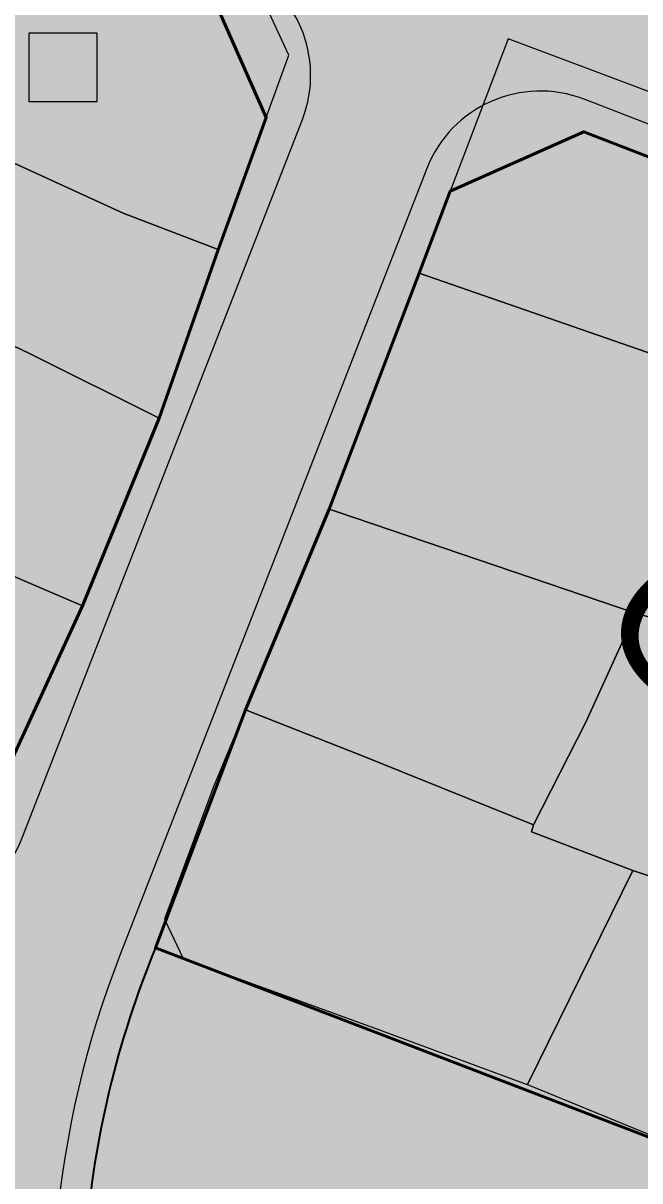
# Model space of a CAD drawing. Header units: inches. Extents: x 733725 to 1472938, y 4017711 to 8040520.
# Drawn here: x 736144.67 to 736170, y 4019111.82 to 4019159.4 of the extents above; entities that cross this region are included whole.
import ezdxf

# ---------------------------------------------------------------- set-up
doc = ezdxf.new("R2010")
doc.units = ezdxf.units.IN
doc.header["$MEASUREMENT"] = 0
for name, color, linetype, lineweight in [('H-FAZAYE SABZ', 96, 'Continuous', 18), ('H-MASKOONI-EGHAMATI', 40, 'Continuous', 18), ('H-PYADERO', 9, 'Continuous', 15), ('H-SANGFARSH', 151, 'Continuous', 15), ('H-TEJARI EGHAMATI', 14, 'Continuous', 15), ('LABE ASPHALT', 7, 'Continuous', 15), ('SYMBOL', 7, 'Continuous', 13), ('TAFKIKE KARBARI', 7, 'Continuous', 40), ('TAFKIKE SABZ', 7, 'Continuous', 25), ('TXT-PR', 7, 'Continuous', 0), ('VAZE-MOJOOD-IN', 252, 'Continuous', 0)]:
    doc.layers.add(name, color=color, linetype=linetype, lineweight=lineweight)
doc.styles.add('NAZANIN-b', font='INaznnBd.ttf')

# ---------------------------------------------------------------- blocks, each defined once
blk = doc.blocks.new('SYMBOLL')
at = {"layer": 'SYMBOL', "lineweight": 0}
blk.add_hatch(color=18, dxfattribs=at).paths.add_polyline_path([(1.39583606886637, -1.377632406372332), (1.39583606886637, 1.42545359356353), (-1.407249931162624, 1.42545359356353), (-1.407249931162624, -1.377632406372332)])
at = {"layer": 'SYMBOL', "color": 18, "lineweight": 0}
blk.add_lwpolyline([(-1.407249931162624, -1.377632406372332), (1.39583606886637, -1.377632406372332), (1.39583606886637, 1.42545359356353), (-1.407249931162624, 1.42545359356353)], close=True, dxfattribs=at)

msp = doc.modelspace()

# ---------------------------------------------------------------- hatches: boundary and pattern name
at = {"layer": 'H-FAZAYE SABZ'}
h = msp.add_hatch(color=256, dxfattribs=at)
edge = h.paths.add_edge_path()
edge.add_line((736177.0369997667, 4019104.455999713), (736179.2689999578, 4019099.429999357))
edge.add_line((736179.268999958, 4019099.429999357), (736189.2329997784, 4019084.236999691))
edge.add_line((736189.2329997779, 4019084.236999691), (736195.3979997701, 4019072.166999693))
edge.add_line((736195.3979997705, 4019072.166999693), (736200.4708680196, 4019126.046234153))
edge.add_line((736200.4708680194, 4019126.046234153), (736199.0214275131, 4019151.380684842))
edge.add_line((736199.0214275136, 4019151.380684843), (736193.6143389476, 4019153.476264141))
edge.add_line((736193.6143389475, 4019153.47626414), (736190.3909115909, 4019146.145735665))
edge.add_line((736190.3909115908, 4019146.145735665), (736187.4409997878, 4019139.319399693))
edge.add_line((736187.4409997878, 4019139.319399693), (736183.5519997858, 4019130.319999694))
edge.add_line((736183.5519997859, 4019130.319999695), (736179.0849997828, 4019121.306999697))
edge.add_line((736179.0849997825, 4019121.306999697), (736174.7239997797, 4019111.946999697))
edge.add_line((736174.7239997801, 4019111.946999697), (736150.1056042109, 4019121.395860235))
edge.add_arc((736186.4784981352, 4019106.382179605), 39.34968892475227, 157.5705779823165, 175.557101189709)
edge.add_line((736147.247053795, 4019109.43042393), (736177.0369997666, 4019104.455999713))
at = {"layer": 'H-MASKOONI-EGHAMATI'}
h = msp.add_hatch(color=256, dxfattribs=at)
h.dxf.hatch_style = 1
h.paths.add_polyline_path([(736147.1053997874, 4019135.457899706), (736150.254497001, 4019143.174091717), (736152.6833997918, 4019150.089099704), (736154.6559966207, 4019155.527842602), (736152.2341500474, 4019161.017347057), (736135.5039998009, 4019167.930999721), (736133.7699997942, 4019164.006199711), (736131.7957997913, 4019159.374899712), (736129.2253997922, 4019153.345199711), (736126.1589997918, 4019146.212099711), (736119.4993610806, 4019132.245791399, 0.0263328545047299), (736123.1642545224, 4019130.396405637), (736137.929759019, 4019123.896447511), (736142.6047121221, 4019125.669809703)])
at = {"layer": 'H-PYADERO'}
h = msp.add_hatch(color=256, dxfattribs=at)
edge = h.paths.add_edge_path()
edge.add_line((736153.3903294574, 4019161.883899158), (736085.4399287793, 4019189.996036438))
edge.add_arc((736047.210868333, 4019097.591821515), 99.99999999279085, 67.52435966801936, 71.9781274364688)
edge.add_line((736078.1488719289, 4019192.685669537), (736017.721968974, 4019212.345066862))
edge.add_arc((736017.4125889386, 4019211.394128381), 1.000000000488544, 71.97812744551828, 152.9435362382185)
edge.add_arc((736017.4125889386, 4019211.394128383), 1.000000000566765, 152.9435363009096, 161.8721294587344)
edge.add_line((736016.4622244416, 4019211.705267136), (736016.3838656209, 4019211.465916841))
edge.add_line((736016.3838656209, 4019211.465916841), (736081.4137471187, 4019190.308978249))
edge.add_line((736081.4137471248, 4019190.308978243), (736135.5039997919, 4019167.930999701))
edge.add_line((736135.5039997897, 4019167.930999699), (736152.2341500473, 4019161.017347057))
edge.add_line((736152.2341500488, 4019161.017347058), (736154.6559966204, 4019155.527842602))
edge.add_line((736154.6559966207, 4019155.527842602), (736152.6833997841, 4019150.089099695))
edge.add_line((736152.6833997844, 4019150.089099694), (736150.2544970019, 4019143.174091721))
edge.add_line((736150.2544970014, 4019143.174091721), (736147.1053997857, 4019135.457899705))
edge.add_line((736147.105399786, 4019135.457899705), (736142.6047121221, 4019125.669809703))
edge.add_line((736142.6047121221, 4019125.669809703), (736137.929759019, 4019123.89644751))
edge.add_line((736137.929759019, 4019123.896447511), (736123.1642545223, 4019130.396405637))
edge.add_arc((736138.8774119383, 4019166.090896583), 38.9999999981808, 217.7401810126354, 246.24031072379069, ccw=False)
edge.add_arc((736075.6138535361, 4019117.124355169), 40.99999999944698, 37.74018101401072, 75.58370970675527)
edge.add_line((736085.8214293597, 4019156.83336417), (736040.454877809, 4019168.49526475))
edge.add_line((736040.4548778082, 4019168.495264748), (736003.931379101, 4019177.232075093))
edge.add_line((736003.9313791008, 4019177.232075094), (736002.4412801974, 4019179.835842614))
edge.add_line((736002.4412801974, 4019179.835842614), (736001.9288754788, 4019178.158089229))
edge.add_arc((736004.7980458946, 4019177.281812374), 3.000000000477403, 163.0167403448076, 256.5479547746847)
edge.add_line((736004.1001515775, 4019174.364117476), (736039.7926141137, 4019165.826099845))
edge.add_line((736039.792614114, 4019165.826099844), (736085.1367748851, 4019154.169955029))
edge.add_arc((736075.6138535333, 4019117.124355164), 38.25000000415006, 37.74018100471989, 75.58370969903967, ccw=False)
edge.add_arc((736138.8774119434, 4019166.090896572), 41.7499999956374, 217.7401810060136, 246.2403107174434)
edge.add_line((736122.0562754762, 4019127.879486396), (736135.2828474011, 4019122.056985473))
edge.add_arc((736138.1031577061, 4019128.463688975), 7.000000000006567, 246.2403107146865, 331.0718788740186)
edge.add_arc((736138.1031577084, 4019128.463688977), 6.999999999791952, 331.0718788556049, 338.6992685494525)
edge.add_line((736144.6249638386, 4019125.920847105), (736156.137309387, 4019155.447372791))
edge.add_arc((736151.4788764352, 4019157.263688412), 5.000000000276527, 338.6992685693695, 427.5243596603848)
h = msp.add_hatch(color=256, dxfattribs=at)
edge = h.paths.add_edge_path()
edge.add_line((736165.9734380669, 4019068.881419805), (736156.4896873236, 4019079.205704999))
edge.add_arc((736186.1317762942, 4019106.434532762), 40.24999999865413, 158.6992685750115, 222.5701678812683, ccw=False)
edge.add_line((736148.6313910349, 4019121.055873511), (736161.2530560803, 4019153.427549265))
edge.add_arc((736165.9114890322, 4019151.611233644), 4.999999999781982, 68.81558742204498, 158.6992685728873, ccw=False)
edge.add_line((736167.7183436141, 4019156.273344379), (736190.8945721169, 4019147.291130741))
edge.add_line((736190.8945721169, 4019147.291130741), (736190.3909115919, 4019146.145735666))
edge.add_line((736190.3909115917, 4019146.145735666), (736167.6948834466, 4019154.941842139))
edge.add_line((736167.6948834467, 4019154.941842139), (736162.213962157, 4019152.500633051))
edge.add_line((736162.2139621568, 4019152.500633051), (736160.9343997765, 4019149.131999667))
edge.add_line((736160.9343997757, 4019149.131999668), (736157.2352997892, 4019139.43109971))
edge.add_line((736157.2352997903, 4019139.431099711), (736153.8049997868, 4019131.175599703))
edge.add_line((736153.8049997869, 4019131.175599703), (736150.1056042106, 4019121.395860235))
edge.add_arc((736186.4784981324, 4019106.382179606), 39.34968892178589, 157.5705779831206, 175.5571011906065)
edge.add_arc((736186.131842745, 4019106.434895518), 39.00000002660782, 175.5948630208611, 222.5701678658549)
edge.add_line((736157.4103155159, 4019080.051683513), (736166.8935527785, 4019069.727957309))
edge.add_arc((736141.8514767662, 4019046.724640139), 34.00379643308403, -3.1468370712437945, 42.57016786582551, ccw=False)
edge.add_line((736175.8039998729, 4019044.857999704), (736174.5490716689, 4019044.789218736))
edge.add_line((736174.5490716686, 4019044.789218736), (736174.565356197, 4019045.12105749))
edge.add_arc((736141.8547197119, 4019046.726286656), 32.74999999803258, 357.1905428174385, 402.5701678819958)
at = {"layer": 'H-SANGFARSH'}
h = msp.add_hatch(color=256, dxfattribs=at)
edge = h.paths.add_edge_path()
edge.add_line((736017.7219689735, 4019212.345066862), (736078.1488719297, 4019192.685669537))
edge.add_arc((736047.2108683279, 4019097.59182151), 99.99999999729728, 67.52435966735612, 71.97812743541652, ccw=False)
edge.add_line((736085.4399287766, 4019189.996036439), (736153.3903294585, 4019161.883899159))
edge.add_line((736153.3903294583, 4019161.883899159), (736167.7183436137, 4019156.273344379))
edge.add_line((736167.7183436151, 4019156.27334438), (736190.8945721161, 4019147.291130742))
edge.add_line((736190.894572116, 4019147.291130742), (736193.1079693714, 4019152.331918991))
edge.add_line((736193.1079693711, 4019152.331918992), (736157.6078858137, 4019166.090384252))
edge.add_line((736157.6078858138, 4019166.090384253), (736157.6065297108, 4019166.091701))
edge.add_line((736157.6065297108, 4019166.091701), (736101.3652206436, 4019189.359605022))
edge.add_line((736101.365220644, 4019189.359605022), (736087.5425271462, 4019195.078268243))
edge.add_arc((736047.2108683689, 4019097.591821489), 105.5000000002028, 67.52435966566438, 71.97812747318048)
edge.add_line((736079.8504621042, 4019197.915831182), (736020.0053772435, 4019217.385938714))
edge.add_arc((736020.3147572787, 4019218.336877196), 0.9999999994588484, 161.978127587277, 251.9781274543809, ccw=False)
edge.add_line((736019.3638187991, 4019218.646257229), (736019.4393759189, 4019218.878496436))
edge.add_line((736019.4393759188, 4019218.878496436), (736016.522030245, 4019211.848996729))
edge.add_arc((736017.4125889386, 4019211.394128381), 1.000000000368346, 71.97812748991822, 152.9435362351845, ccw=False)
h = msp.add_hatch(color=256, dxfattribs=at)
edge = h.paths.add_edge_path()
edge.add_line((736083.8426478934, 4019069.364312852), (736074.6253264267, 4019072.774181179))
edge.add_arc((736077.0540499021, 4019079.339339384), 6.999999997909295, 174.6747076465289, 249.6984822139813, ccw=False)
edge.add_line((736070.084263124, 4019079.989010265), (736067.7304032322, 4019061.884964277))
edge.add_arc((736074.1480679163, 4019059.089686116), 6.999999999913587, 69.69848219918123, 156.4639840300925, ccw=False)
edge.add_line((736076.5767913936, 4019065.654844321), (736081.638256823, 4019063.782399591))
edge.add_line((736081.6382568232, 4019063.782399591), (736092.0958169957, 4019059.913715688))
edge.add_line((736092.0958169946, 4019059.913715688), (736086.2181445328, 4019046.061669832))
edge.add_line((736086.2181445337, 4019046.061669831), (736091.6671475332, 4019043.542823868))
edge.add_line((736091.6671475344, 4019043.542823869), (736097.7293071161, 4019057.829654761))
edge.add_line((736097.729307116, 4019057.829654761), (736164.6098880846, 4019033.087762503))
edge.add_line((736164.6098880842, 4019033.087762503), (736165.0759439754, 4019032.915349158))
edge.add_arc((736162.6472204737, 4019026.350190957), 7.000000002241273, 7.522589694693124, 69.69848198631013, ccw=False)
edge.add_line((736169.5869737337, 4019027.266610472), (736170.4219387984, 4019020.943314889))
edge.add_line((736170.4219387984, 4019020.943314889), (736175.8746075534, 4019021.663317275))
edge.add_line((736175.8746075542, 4019021.663317276), (736174.0808378817, 4019035.247760889))
edge.add_line((736174.0808378817, 4019035.247760889), (736174.5653562015, 4019045.121057624))
edge.add_line((736174.5653562015, 4019045.121057624), (736174.5653719773, 4019045.121379083))
edge.add_arc((736141.8547197129, 4019046.726286657), 32.74999999702151, 357.1911061148049, 402.5701679003639)
edge.add_line((736165.9734380604, 4019068.881419813), (736156.4896873323, 4019079.205704988))
edge.add_arc((736186.1317762951, 4019106.434532763), 40.24999999975459, 158.6993392629638, 222.5701678996313, ccw=False)
edge.add_line((736148.6313729966, 4019121.055827245), (736161.253056081, 4019153.427549264))
edge.add_arc((736165.9114890317, 4019151.611233645), 4.999999999274509, 68.81558782792808, 158.699268587802, ccw=False)
edge.add_line((736167.7183435801, 4019156.273344393), (736153.3903294583, 4019161.883899159))
edge.add_arc((736151.4788764361, 4019157.263688413), 4.999999999987486, -21.300731432084376, 67.52435967024638, ccw=False)
edge.add_line((736156.1373093869, 4019155.447372791), (736144.6249638395, 4019125.920847106))
edge.add_arc((736138.1031383532, 4019128.463639334), 6.999999999585778, 331.0715657617233, 338.69970468096676, ccw=False)
edge.add_arc((736182.9478458269, 4019107.44314575), 42.54490281199131, 155.5127384145379, 179.0317269114641)
edge.add_arc((736133.4090843499, 4019108.131663865), 7.000000000026863, -1.8437011398107757, 0.2491352913725109, ccw=False)
edge.add_arc((736186.1317762933, 4019106.434532758), 45.74999999947133, 178.1562989080688, 222.5702715775016)
edge.add_line((736152.4392715516, 4019075.484934632), (736161.9229662791, 4019065.160710416))
edge.add_arc((736141.8546759239, 4019046.726334317), 27.24999999871198, -3.046365492012683, 42.570031793854525, ccw=False)
edge.add_arc((736168.0671236371, 4019045.32187221), 1.000000003732944, 267.1905438579777, 357.49460027603624, ccw=False)
edge.add_line((736168.0181090231, 4019044.323074145), (736167.7686741211, 4019044.335314813))
edge.add_line((736167.7686741208, 4019044.335314813), (736161.9277344837, 4019040.477410684))
edge.add_line((736161.9277344835, 4019040.477410684), (736083.8426478931, 4019069.364312851))
at = {"layer": 'H-TEJARI EGHAMATI'}
msp.add_hatch(color=256, dxfattribs=at).paths.add_polyline_path([(736179.0849997825, 4019121.306999697), (736183.5519997859, 4019130.319999695), (736187.4409997878, 4019139.319399693), (736190.3909115908, 4019146.145735665), (736167.6948834481, 4019154.941842141), (736162.2139621573, 4019152.500633053), (736160.9343997911, 4019149.1319997), (736157.2352997903, 4019139.431099704), (736153.8049997883, 4019131.175599704), (736150.1056042109, 4019121.395860235), (736174.7239997801, 4019111.946999697)])

# ---------------------------------------------------------------- linework, layer by layer
at = {"layer": 'LABE ASPHALT'}
for points in [[(736002.4412801969, 4019179.835842611), (736001.9288754789, 4019178.158089229, 0.4323775974501932), (736004.1001048381, 4019174.364128655), (736004.1001048381, 4019174.364128655), (736039.792614114, 4019165.826099844), (736085.1367748869, 4019154.169955027, -0.1666408351956104), (736105.8617423954, 4019140.536482785, 0.1250047046897066), (736122.0569406035, 4019127.879193606), (736135.2828474022, 4019122.056985471, 0.426840234329104), (736144.6249638386, 4019125.920847105), (736144.6249638386, 4019125.920847105), (736156.1373093869, 4019155.447372791, 0.4082201598891615), (736153.3903294583, 4019161.883899159), (736153.3903294583, 4019161.883899159), (736085.4399287766, 4019189.996036439), (736085.4399287766, 4019189.996036439, 0.0194356746089185), (736078.1488719294, 4019192.685669537), (736016.5865000524, 4019212.714482364), (736016.5865000524, 4019212.714482364, 0.3888277485717704), (736012.8975009494, 4019211.035403524), (736012.8975009485, 4019211.035403523), (736012.2880754364, 4019209.601915033)], [(736157.6078858138, 4019166.090384253), (736192.1335784388, 4019152.709555392), (736192.1335784388, 4019152.709555392, -0.4271641348653183), (736192.6878269291, 4019151.375087101), (736191.2793014036, 4019148.16731276), (736191.2793014036, 4019148.16731276, -0.4013805077920943), (736190.0023110798, 4019147.636936757), (736167.7183436141, 4019156.273344379), (736167.7183436151, 4019156.27334438, 0.413619071028249), (736161.2530560805, 4019153.427549266), (736148.6313910335, 4019121.055873511), (736148.6313910377, 4019121.055873519, 0.2861358593762924), (736156.4896873278, 4019079.205704994)]]:
    msp.add_lwpolyline(points, format="xyb", dxfattribs=at)
at = {"layer": 'TAFKIKE KARBARI'}
msp.add_lwpolyline([(736135.5039997897, 4019167.930999699), (736081.4137471202, 4019190.308978246), (736016.3838656251, 4019211.465916838), (736012.2880754378, 4019209.601915033), (736009.6056630989, 4019203.293994392), (736002.4412802011, 4019179.835842609), (736003.9313791008, 4019177.232075094), (736040.4548778082, 4019168.495264748), (736085.8214293597, 4019156.83336417, -0.1666408352761834), (736108.0364272166, 4019142.219707645, 0.1250002850187132), (736123.1642545224, 4019130.396405637), (736137.929759019, 4019123.896447511), (736142.6047121221, 4019125.669809703), (736147.1053997874, 4019135.457899706), (736150.254497001, 4019143.174091717), (736152.6833997918, 4019150.089099704), (736154.6559966207, 4019155.527842602), (736152.2341500474, 4019161.017347057), (736135.5039998009, 4019167.930999721)], format="xyb", dxfattribs=at)
msp.add_lwpolyline([(736157.2352997903, 4019139.431099704), (736153.8049997883, 4019131.175599704), (736150.1056042109, 4019121.395860235), (736174.7239997801, 4019111.946999697), (736179.0849997825, 4019121.306999697), (736183.5519997859, 4019130.319999695), (736187.4409997878, 4019139.319399693), (736190.3909115908, 4019146.145735665), (736167.6948834481, 4019154.941842141), (736162.2139621573, 4019152.500633053), (736160.9343997911, 4019149.1319997)], close=True, dxfattribs=at)
at = {"layer": 'TAFKIKE SABZ'}
msp.add_lwpolyline([(736177.0369997667, 4019104.455999713), (736179.268999958, 4019099.429999357), (736189.2329997779, 4019084.236999691), (736195.3979997705, 4019072.166999693), (736200.4708680194, 4019126.046234153), (736199.0214275136, 4019151.380684843), (736193.6143389475, 4019153.47626414), (736190.3909115908, 4019146.145735665), (736187.4409997878, 4019139.319399693), (736183.5519997859, 4019130.319999695), (736179.0849997825, 4019121.306999697), (736179.0849997825, 4019121.306999697), (736174.7239997801, 4019111.946999697), (736150.1056042109, 4019121.395860235, 0.0786425392708108), (736147.247053795, 4019109.43042393)], format="xyb", close=True, dxfattribs=at)
at = {"layer": 'VAZE-MOJOOD-IN'}
for points in [[(736154.696047931, 4019159.999959663), (736135.5040479222, 4019167.93095967), (736133.7700479233, 4019164.006159669), (736131.7958479245, 4019159.37485967), (736148.7847479286, 4019151.597059662), (736152.685447925, 4019150.094459667), (736155.5860479268, 4019158.091959666), (736154.696047931, 4019159.999959663)], [(736152.685447925, 4019150.094459667), (736148.7847479286, 4019151.597059662), (736131.7958479245, 4019159.37485967), (736129.2254479252, 4019153.345159662), (736144.9247479269, 4019145.819059671), (736150.2545479242, 4019143.17405967), (736152.3000479221, 4019149.031959668), (736152.6834479305, 4019150.089059672), (736152.685447925, 4019150.094459667)], [(736181.1742479231, 4019152.640559666), (736172.3260479234, 4019155.84995967), (736164.5900479294, 4019158.755959662), (736161.0362479298, 4019149.399859668), (736160.9344479244, 4019149.131959663), (736177.2650479295, 4019143.458959673), (736181.1742479231, 4019152.640559666)], [(736150.2545479242, 4019143.17405967), (736144.9247479269, 4019145.819059671), (736129.2254479252, 4019153.345159662), (736126.1590479201, 4019146.212059665), (736131.4250479224, 4019143.444059674), (736137.1950479241, 4019140.221959667), (736142.1740479296, 4019137.561959669), (736147.1054479257, 4019135.457859669), (736147.2250479255, 4019135.717959671), (736149.9340479304, 4019142.255959666), (736150.2545479242, 4019143.17405967)], [(736177.2650479295, 4019143.458959673), (736160.9344479244, 4019149.131959663), (736157.4850479277, 4019140.031959666), (736157.2353479312, 4019139.431059666), (736157.6041479259, 4019139.305359666), (736169.8220479311, 4019135.14895967), (736173.2370479289, 4019134.182959666), (736177.2650479295, 4019143.458959673)], [(736147.1054479257, 4019135.457859669), (736142.1740479296, 4019137.561959669), (736137.1950479241, 4019140.221959667), (736132.3120479248, 4019130.30195967), (736137.5020479299, 4019127.659959665), (736141.8259479286, 4019125.156859664), (736142.2546479276, 4019124.908359668), (736142.5020479305, 4019125.442959662), (736147.1054479257, 4019135.457859669)], [(736169.8220479311, 4019135.14895967), (736157.6041479259, 4019139.305359666), (736157.2353479312, 4019139.431059666), (736153.8050479296, 4019131.175559671), (736158.5030479264, 4019129.335959669), (736165.6370479246, 4019126.449959672), (736167.7850479247, 4019130.679959666), (736169.8220479311, 4019135.14895967)], [(736173.2370479289, 4019134.182959666), (736169.8220479311, 4019135.14895967), (736167.7850479247, 4019130.679959666), (736165.6370479246, 4019126.449959672), (736165.545047928, 4019126.161959666), (736169.7100479326, 4019124.574959662), (736178.2110479255, 4019121.73295966), (736181.9502479299, 4019130.514659666), (736173.2370479289, 4019134.182959666)], [(736165.6370479246, 4019126.449959672), (736158.5030479264, 4019129.335959669), (736153.8050479296, 4019131.175559671), (736152.4930479308, 4019128.017959671), (736150.4700479272, 4019122.575959662), (736151.2360479211, 4019120.961959672), (736159.1500479243, 4019118.081959661), (736165.3670479292, 4019115.787859673), (736165.3910479285, 4019115.77885966), (736169.7100479326, 4019124.574959662), (736165.545047928, 4019126.161959666), (736165.6370479246, 4019126.449959672)], [(736178.2110479255, 4019121.73295966), (736169.7100479326, 4019124.574959662), (736165.3910479285, 4019115.77885966), (736174.7240479232, 4019111.946959668), (736179.085047928, 4019121.306959666), (736178.2110479255, 4019121.73295966)]]:
    msp.add_lwpolyline(points, close=True, dxfattribs=at)

# ---------------------------------------------------------------- block references
at = {"layer": 'SYMBOL', "rotation": 359.999999983158}
msp.add_blockref('SYMBOLL', (736146.311977298, 4019157.562022127), dxfattribs=at)

# ---------------------------------------------------------------- texts
at = {"layer": 'TXT-PR', "style": 'NAZANIN-b'}
msp.add_text('Gá¤e', height=6, rotation=309.3333552685002, dxfattribs=at).set_placement((736167.9533136506, 4019135.10563236))

doc.saveas('drawing.dxf')
